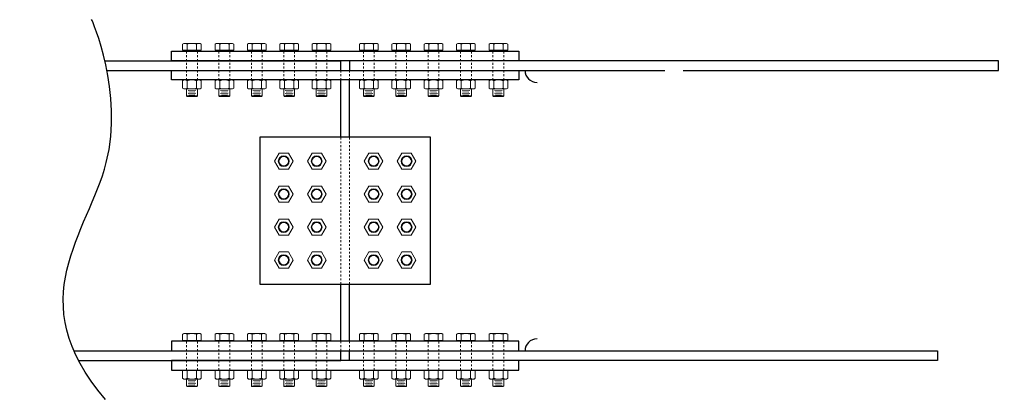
# Model space of a CAD drawing. Header units: millimetres. Extents: x -6949 to 305728, y -55091 to 76684.
# Drawn here: x 8957 to 10590, y -47400 to -46766 of the extents above; entities that cross this region are included whole.
import ezdxf

# ---------------------------------------------------------------- set-up
doc = ezdxf.new("R2010")
doc.units = ezdxf.units.MM
doc.linetypes.add('Tratto', pattern=[6.35, 3.175, -3.175])
doc.layers.add('bulloni', color=5, linetype='Continuous', lineweight=18)
doc.layers.add('tratteggio', color=7, linetype='Tratto', lineweight=15)

# ---------------------------------------------------------------- blocks, each defined once
blk = doc.blocks.new('*U152')
at = {"layer": 'bulloni'}
blk.add_lwpolyline([(-15.58845726812069, 0), (-7.794228634058527, -13.5), (7.794228634058527, -13.5), (15.58845726812069, 0), (7.794228634058527, 13.5), (-7.794228634058527, 13.5)], close=True, dxfattribs=at)
for radius in [9, 7.875]:
    blk.add_circle((3.637978807091713e-12, -7.275957614183426e-12), radius, dxfattribs=at)
blk = doc.blocks.new('*U153')
at = {"color": 0, "linetype": 'ByBlock', "lineweight": -2, "transparency": 16777216}
for p in [(0, 0), (55, 0), (-3.367778697655667e-15, -55.00000000000728), (55, -55.00000000000728), (-6.735557395311334e-15, -110.0000000000146), (54.99999999999999, -110.0000000000146), (-1.0103336092967e-14, -165.0000000000218), (54.99999999999999, -165.0000000000218)]:
    blk.add_blockref('*U152', p, dxfattribs=at)
blk = doc.blocks.new('*U154')
at = {"layer": 'bulloni'}
blk.add_lwpolyline([(-15.58845726812069, 0), (-7.794228634058527, -13.5), (7.794228634058527, -13.5), (15.58845726812069, 0), (7.794228634058527, 13.5), (-7.794228634058527, 13.5)], close=True, dxfattribs=at)
for radius in [9, 7.875]:
    blk.add_circle((3.637978807091713e-12, -7.275957614183426e-12), radius, dxfattribs=at)
blk = doc.blocks.new('*U155')
at = {"color": 0, "linetype": 'ByBlock', "lineweight": -2, "transparency": 16777216}
for p in [(0, 0), (55, 0), (-3.367778697655667e-15, -55.00000000000728), (55, -55.00000000000728), (-6.735557395311334e-15, -110.0000000000146), (54.99999999999999, -110.0000000000146), (-1.0103336092967e-14, -165.0000000000218), (54.99999999999999, -165.0000000000218)]:
    blk.add_blockref('*U154', p, dxfattribs=at)
blk = doc.blocks.new('*U156')
at = {"layer": 'bulloni'}
for p, q in [((-13.70000000000437, 44.31435235478421), (-15.58845726812433, 43.05795235478581)), ((-15.58845726812433, 43.05795235478581), (-15.58845726812433, 32.81435235478421)), ((15.58845726811705, 32.81435235478421), (-15.58845726812433, 32.81435235478421)), ((13.69999999999709, 44.31435235478421), (-13.70000000000437, 44.31435235478421)), ((-12.5, 32.81435235478421), (-12.5, 32.31435235478421)), ((-7.794228634062165, 32.81435235478421), (-7.794228634062165, 43.05795235478581)), ((7.794228634054889, 43.05795235478581), (7.794228634054889, 32.81435235478421)), ((12.5, 32.81435235478421), (12.5, 32.31435235478421)), ((13.69999999999709, 44.31435235478421), (15.58845726811705, 43.05795235478581)), ((15.58845726811705, 43.05795235478581), (15.58845726811705, 32.81435235478421)), ((12.5, 32.31435235478421), (-12.5, 32.31435235478421)), ((-13.69999999999709, -16.68564764661278), (-15.58845726812433, -17.94204764661845)), ((-15.58845726812433, -17.94204764661845), (-15.58845726812433, -30.42924764661439)), ((-13.69999999999709, -31.68564764661278), (-15.58845726812433, -30.42924764661439)), ((13.69999999999709, -16.68564764661278), (-13.69999999999709, -16.68564764661278)), ((13.69999999999709, -31.68564764661278), (-13.69999999999709, -31.68564764661278)), ((-9, -43.31435235478421), (-9, -31.68564764661278)), ((-7.794228634062165, -30.42924764661439), (-7.794228634062165, -17.94204764661845)), ((7.794228634054889, -17.94204764661845), (7.794228634054889, -30.42924764661439)), ((9, -43.31435235478421), (9, -31.68564764661278)), ((13.69999999999709, -16.68564764661278), (15.58845726811705, -17.94204764661845)), ((13.69999999999709, -31.68564764661278), (15.58845726811705, -30.42924764661439)), ((15.58845726811705, -17.94204764661845), (15.58845726811705, -30.42924764661439)), ((-8, -44.31435235478421), (-9, -43.31435235478421)), ((9, -43.31435235478421), (-9, -43.31435235478421)), ((8, -44.31435235478421), (-8, -44.31435235478421)), ((-6.5, -34.42050889637176), (6.5, -33.69341091300885)), ((-6.5, -39.42050889637176), (6.5, -38.69341091300885)), ((-5, -36.83661297521758), (5, -36.2773068341703)), ((-5, -41.83661297521758), (5, -41.2773068341703)), ((9, -43.31435235478421), (8, -44.31435235478421))]:
    blk.add_line(p, q, dxfattribs=at)
at = {"layer": 'bulloni', "linetype": 'Tratto'}
for points in [[(-9, -16.68564764661278), (-9, 31.31435235478421)], [(9, -16.68564764661278), (9, 31.31435235478421)]]:
    blk.add_lwpolyline(points, dxfattribs=at)
at = {"layer": 'bulloni'}
for centre, radius, start, end in [((-11.69134295108961, 37.64209791352187), 6.672254441261839, 54.26214708356834, 125.7378529164316), ((0, 19.50993458973971), 24.80441776504056, 71.68581878829671, 108.3141812117033), ((11.69134295108961, 37.64209791352187), 6.672254441261562, 54.26214708356834, 125.7378529164316), ((-10, 31.31435235478421), 1, 0, 90), ((10, 31.31435235478421), 1, 90, 180), ((-11.69134295108961, -23.35790208787512), 6.672254441261839, 54.26214708356834, 125.7378529164316), ((-11.69134295108961, -25.01339320535772), 6.672254441261839, 234.2621470835683, 305.7378529164317), ((0, -41.49006541165727), 24.80441776504056, 71.68581878829671, 108.3141812117033), ((0, -6.881229881575564), 24.80441776504056, 251.6858187882967, 288.3141812117033), ((11.69134295108961, -23.35790208787512), 6.672254441261562, 54.26214708356834, 125.7378529164316), ((11.69134295108961, -25.01339320535772), 6.672254441261562, 234.2621470835683, 305.7378529164317)]:
    blk.add_arc(centre, radius, start, end, dxfattribs=at)
blk = doc.blocks.new('*U157')
at = {"color": 0, "linetype": 'ByBlock', "lineweight": -2, "transparency": 16777216}
for p in [(0, 0), (54, 0), (108, 0), (162, 0), (216, 0)]:
    blk.add_blockref('*U156', p, dxfattribs=at)
blk = doc.blocks.new('*U158')
at = {"layer": 'bulloni'}
for p, q in [((-13.70000000000437, 44.31435235478421), (-15.58845726812433, 43.05795235478581)), ((-15.58845726812433, 43.05795235478581), (-15.58845726812433, 32.81435235478421)), ((15.58845726811705, 32.81435235478421), (-15.58845726812433, 32.81435235478421)), ((13.69999999999709, 44.31435235478421), (-13.70000000000437, 44.31435235478421)), ((-12.5, 32.81435235478421), (-12.5, 32.31435235478421)), ((-7.794228634062165, 32.81435235478421), (-7.794228634062165, 43.05795235478581)), ((7.794228634054889, 43.05795235478581), (7.794228634054889, 32.81435235478421)), ((12.5, 32.81435235478421), (12.5, 32.31435235478421)), ((13.69999999999709, 44.31435235478421), (15.58845726811705, 43.05795235478581)), ((15.58845726811705, 43.05795235478581), (15.58845726811705, 32.81435235478421)), ((12.5, 32.31435235478421), (-12.5, 32.31435235478421)), ((-13.69999999999709, -16.68564764661278), (-15.58845726812433, -17.94204764661845)), ((-15.58845726812433, -17.94204764661845), (-15.58845726812433, -30.42924764661439)), ((-13.69999999999709, -31.68564764661278), (-15.58845726812433, -30.42924764661439)), ((13.69999999999709, -16.68564764661278), (-13.69999999999709, -16.68564764661278)), ((13.69999999999709, -31.68564764661278), (-13.69999999999709, -31.68564764661278)), ((-9, -43.31435235478421), (-9, -31.68564764661278)), ((-7.794228634062165, -30.42924764661439), (-7.794228634062165, -17.94204764661845)), ((7.794228634054889, -17.94204764661845), (7.794228634054889, -30.42924764661439)), ((9, -43.31435235478421), (9, -31.68564764661278)), ((13.69999999999709, -16.68564764661278), (15.58845726811705, -17.94204764661845)), ((13.69999999999709, -31.68564764661278), (15.58845726811705, -30.42924764661439)), ((15.58845726811705, -17.94204764661845), (15.58845726811705, -30.42924764661439)), ((-8, -44.31435235478421), (-9, -43.31435235478421)), ((9, -43.31435235478421), (-9, -43.31435235478421)), ((8, -44.31435235478421), (-8, -44.31435235478421)), ((-6.5, -34.42050889637176), (6.5, -33.69341091300885)), ((-6.5, -39.42050889637176), (6.5, -38.69341091300885)), ((-5, -36.83661297521758), (5, -36.2773068341703)), ((-5, -41.83661297521758), (5, -41.2773068341703)), ((9, -43.31435235478421), (8, -44.31435235478421))]:
    blk.add_line(p, q, dxfattribs=at)
at = {"layer": 'bulloni', "linetype": 'Tratto'}
for points in [[(-9, -16.68564764661278), (-9, 31.31435235478421)], [(9, -16.68564764661278), (9, 31.31435235478421)]]:
    blk.add_lwpolyline(points, dxfattribs=at)
at = {"layer": 'bulloni'}
for centre, radius, start, end in [((-11.69134295108961, 37.64209791352187), 6.672254441261839, 54.26214708356834, 125.7378529164316), ((0, 19.50993458973971), 24.80441776504056, 71.68581878829671, 108.3141812117033), ((11.69134295108961, 37.64209791352187), 6.672254441261562, 54.26214708356834, 125.7378529164316), ((-10, 31.31435235478421), 1, 0, 90), ((10, 31.31435235478421), 1, 90, 180), ((-11.69134295108961, -23.35790208787512), 6.672254441261839, 54.26214708356834, 125.7378529164316), ((-11.69134295108961, -25.01339320535772), 6.672254441261839, 234.2621470835683, 305.7378529164317), ((0, -41.49006541165727), 24.80441776504056, 71.68581878829671, 108.3141812117033), ((0, -6.881229881575564), 24.80441776504056, 251.6858187882967, 288.3141812117033), ((11.69134295108961, -23.35790208787512), 6.672254441261562, 54.26214708356834, 125.7378529164316), ((11.69134295108961, -25.01339320535772), 6.672254441261562, 234.2621470835683, 305.7378529164317)]:
    blk.add_arc(centre, radius, start, end, dxfattribs=at)
blk = doc.blocks.new('*U159')
at = {"color": 0, "linetype": 'ByBlock', "lineweight": -2, "transparency": 16777216}
for p in [(0, 0), (54, 0), (108, 0), (162, 0), (216, 0)]:
    blk.add_blockref('*U158', p, dxfattribs=at)
blk = doc.blocks.new('*U161')
at = {"layer": 'bulloni'}
for p, q in [((-13.70000000000437, 44.31435235478421), (-15.58845726812433, 43.05795235478581)), ((-15.58845726812433, 43.05795235478581), (-15.58845726812433, 32.81435235478421)), ((15.58845726811705, 32.81435235478421), (-15.58845726812433, 32.81435235478421)), ((13.69999999999709, 44.31435235478421), (-13.70000000000437, 44.31435235478421)), ((-12.5, 32.81435235478421), (-12.5, 32.31435235478421)), ((-7.794228634062165, 32.81435235478421), (-7.794228634062165, 43.05795235478581)), ((7.794228634054889, 43.05795235478581), (7.794228634054889, 32.81435235478421)), ((12.5, 32.81435235478421), (12.5, 32.31435235478421)), ((13.69999999999709, 44.31435235478421), (15.58845726811705, 43.05795235478581)), ((15.58845726811705, 43.05795235478581), (15.58845726811705, 32.81435235478421)), ((12.5, 32.31435235478421), (-12.5, 32.31435235478421)), ((-13.69999999999709, -16.68564764661278), (-15.58845726812433, -17.94204764661845)), ((-15.58845726812433, -17.94204764661845), (-15.58845726812433, -30.42924764661439)), ((-13.69999999999709, -31.68564764661278), (-15.58845726812433, -30.42924764661439)), ((13.69999999999709, -16.68564764661278), (-13.69999999999709, -16.68564764661278)), ((13.69999999999709, -31.68564764661278), (-13.69999999999709, -31.68564764661278)), ((-9, -43.31435235478421), (-9, -31.68564764661278)), ((-7.794228634062165, -30.42924764661439), (-7.794228634062165, -17.94204764661845)), ((7.794228634054889, -17.94204764661845), (7.794228634054889, -30.42924764661439)), ((9, -43.31435235478421), (9, -31.68564764661278)), ((13.69999999999709, -16.68564764661278), (15.58845726811705, -17.94204764661845)), ((13.69999999999709, -31.68564764661278), (15.58845726811705, -30.42924764661439)), ((15.58845726811705, -17.94204764661845), (15.58845726811705, -30.42924764661439)), ((-8, -44.31435235478421), (-9, -43.31435235478421)), ((9, -43.31435235478421), (-9, -43.31435235478421)), ((8, -44.31435235478421), (-8, -44.31435235478421)), ((-6.5, -34.42050889637176), (6.5, -33.69341091300885)), ((-6.5, -39.42050889637176), (6.5, -38.69341091300885)), ((-5, -36.83661297521758), (5, -36.2773068341703)), ((-5, -41.83661297521758), (5, -41.2773068341703)), ((9, -43.31435235478421), (8, -44.31435235478421))]:
    blk.add_line(p, q, dxfattribs=at)
at = {"layer": 'bulloni', "linetype": 'Tratto'}
for points in [[(-9, -16.68564764661278), (-9, 31.31435235478421)], [(9, -16.68564764661278), (9, 31.31435235478421)]]:
    blk.add_lwpolyline(points, dxfattribs=at)
at = {"layer": 'bulloni'}
for centre, radius, start, end in [((-11.69134295108961, 37.64209791352187), 6.672254441261839, 54.26214708356834, 125.7378529164316), ((0, 19.50993458973971), 24.80441776504056, 71.68581878829671, 108.3141812117033), ((11.69134295108961, 37.64209791352187), 6.672254441261562, 54.26214708356834, 125.7378529164316), ((-10, 31.31435235478421), 1, 0, 90), ((10, 31.31435235478421), 1, 90, 180), ((-11.69134295108961, -23.35790208787512), 6.672254441261839, 54.26214708356834, 125.7378529164316), ((-11.69134295108961, -25.01339320535772), 6.672254441261839, 234.2621470835683, 305.7378529164317), ((0, -41.49006541165727), 24.80441776504056, 71.68581878829671, 108.3141812117033), ((0, -6.881229881575564), 24.80441776504056, 251.6858187882967, 288.3141812117033), ((11.69134295108961, -23.35790208787512), 6.672254441261562, 54.26214708356834, 125.7378529164316), ((11.69134295108961, -25.01339320535772), 6.672254441261562, 234.2621470835683, 305.7378529164317)]:
    blk.add_arc(centre, radius, start, end, dxfattribs=at)
blk = doc.blocks.new('*U162')
at = {"color": 0, "linetype": 'ByBlock', "lineweight": -2, "transparency": 16777216}
for p in [(0, 0), (54, 0), (108, 0), (162, 0), (216, 0)]:
    blk.add_blockref('*U161', p, dxfattribs=at)
blk = doc.blocks.new('*U163')
at = {"layer": 'bulloni'}
for p, q in [((-13.70000000000437, 44.31435235478421), (-15.58845726812433, 43.05795235478581)), ((-15.58845726812433, 43.05795235478581), (-15.58845726812433, 32.81435235478421)), ((15.58845726811705, 32.81435235478421), (-15.58845726812433, 32.81435235478421)), ((13.69999999999709, 44.31435235478421), (-13.70000000000437, 44.31435235478421)), ((-12.5, 32.81435235478421), (-12.5, 32.31435235478421)), ((-7.794228634062165, 32.81435235478421), (-7.794228634062165, 43.05795235478581)), ((7.794228634054889, 43.05795235478581), (7.794228634054889, 32.81435235478421)), ((12.5, 32.81435235478421), (12.5, 32.31435235478421)), ((13.69999999999709, 44.31435235478421), (15.58845726811705, 43.05795235478581)), ((15.58845726811705, 43.05795235478581), (15.58845726811705, 32.81435235478421)), ((12.5, 32.31435235478421), (-12.5, 32.31435235478421)), ((-13.69999999999709, -16.68564764661278), (-15.58845726812433, -17.94204764661845)), ((-15.58845726812433, -17.94204764661845), (-15.58845726812433, -30.42924764661439)), ((-13.69999999999709, -31.68564764661278), (-15.58845726812433, -30.42924764661439)), ((13.69999999999709, -16.68564764661278), (-13.69999999999709, -16.68564764661278)), ((13.69999999999709, -31.68564764661278), (-13.69999999999709, -31.68564764661278)), ((-9, -43.31435235478421), (-9, -31.68564764661278)), ((-7.794228634062165, -30.42924764661439), (-7.794228634062165, -17.94204764661845)), ((7.794228634054889, -17.94204764661845), (7.794228634054889, -30.42924764661439)), ((9, -43.31435235478421), (9, -31.68564764661278)), ((13.69999999999709, -16.68564764661278), (15.58845726811705, -17.94204764661845)), ((13.69999999999709, -31.68564764661278), (15.58845726811705, -30.42924764661439)), ((15.58845726811705, -17.94204764661845), (15.58845726811705, -30.42924764661439)), ((-8, -44.31435235478421), (-9, -43.31435235478421)), ((9, -43.31435235478421), (-9, -43.31435235478421)), ((8, -44.31435235478421), (-8, -44.31435235478421)), ((-6.5, -34.42050889637176), (6.5, -33.69341091300885)), ((-6.5, -39.42050889637176), (6.5, -38.69341091300885)), ((-5, -36.83661297521758), (5, -36.2773068341703)), ((-5, -41.83661297521758), (5, -41.2773068341703)), ((9, -43.31435235478421), (8, -44.31435235478421))]:
    blk.add_line(p, q, dxfattribs=at)
at = {"layer": 'bulloni', "linetype": 'Tratto'}
for points in [[(-9, -16.68564764661278), (-9, 31.31435235478421)], [(9, -16.68564764661278), (9, 31.31435235478421)]]:
    blk.add_lwpolyline(points, dxfattribs=at)
at = {"layer": 'bulloni'}
for centre, radius, start, end in [((-11.69134295108961, 37.64209791352187), 6.672254441261839, 54.26214708356834, 125.7378529164316), ((0, 19.50993458973971), 24.80441776504056, 71.68581878829671, 108.3141812117033), ((11.69134295108961, 37.64209791352187), 6.672254441261562, 54.26214708356834, 125.7378529164316), ((-10, 31.31435235478421), 1, 0, 90), ((10, 31.31435235478421), 1, 90, 180), ((-11.69134295108961, -23.35790208787512), 6.672254441261839, 54.26214708356834, 125.7378529164316), ((-11.69134295108961, -25.01339320535772), 6.672254441261839, 234.2621470835683, 305.7378529164317), ((0, -41.49006541165727), 24.80441776504056, 71.68581878829671, 108.3141812117033), ((0, -6.881229881575564), 24.80441776504056, 251.6858187882967, 288.3141812117033), ((11.69134295108961, -23.35790208787512), 6.672254441261562, 54.26214708356834, 125.7378529164316), ((11.69134295108961, -25.01339320535772), 6.672254441261562, 234.2621470835683, 305.7378529164317)]:
    blk.add_arc(centre, radius, start, end, dxfattribs=at)
blk = doc.blocks.new('*U160')
at = {"color": 0, "linetype": 'ByBlock', "lineweight": -2, "transparency": 16777216}
for p in [(0, 0), (54, 0), (108, 0), (162, 0), (216, 0)]:
    blk.add_blockref('*U163', p, dxfattribs=at)

msp = doc.modelspace()

# ---------------------------------------------------------------- linework, layer by layer
for points in [[(9789.844580764608, -46834.86855975778), (9210.85929733942, -46834.86855975778), (9210.85929733942, -46818.86855975731), (9789.844580764608, -46818.86855975731)], [(9789.844580764608, -46866.86855975871), (9210.85929733942, -46866.86855975871), (9210.85929733942, -46850.86855975824), (9789.844580764608, -46850.86855975824)], [(9642.859297339406, -46962.36855975801), (9357.844580764615, -46962.36855975801), (9357.844580764615, -47207.36855975801), (9642.859297339406, -47207.36855975801)], [(9789.844580764608, -47302.86855975731), (9210.85929733942, -47302.86855975731), (9210.85929733942, -47318.86855975778), (9789.844580764608, -47318.86855975778)], [(9789.844580764608, -47334.86855975824), (9210.85929733942, -47334.86855975824), (9210.85929733942, -47350.86855975871), (9789.844580764608, -47350.86855975871)]]:
    msp.add_lwpolyline(points, close=True)
for points in [[(9099.48434003105, -46834.86855975778), (9492.844580764615, -46834.86855975778)], [(9492.844580764615, -46850.86855975824), (9492.844580764615, -46834.86855975778)], [(10064.12361546773, -46850.86855975824), (10589.86261812025, -46850.86855975824), (10589.86261812025, -46834.86855975778), (9507.844580766628, -46834.86855975778), (9507.844580766628, -46850.86855975824), (10033.58358341915, -46850.86855975824)], [(9102.94069246864, -46850.86855975824), (9492.844580764615, -46850.86855975824)], [(9492.844580764615, -46962.36855975801), (9492.844580764615, -46866.86855975871)], [(9507.844580764615, -46962.36855975801), (9507.844580764615, -46866.86855975871)], [(9492.844580764615, -47302.86855975731), (9492.844580764615, -47207.36855975801)], [(9507.844580764615, -47302.86855975731), (9507.844580764615, -47207.36855975801)], [(9047.820660773405, -47318.86855975778), (9492.844580764615, -47318.86855975778)], [(9492.844580764615, -47334.86855975824), (9492.844580764615, -47318.86855975778)], [(10074.9534045543, -47318.86855975734), (10488.24211248906, -47318.86855975737), (10488.24211248906, -47334.86855975784), (9507.844580764615, -47334.86855975778), (9507.844580764615, -47318.86855975731), (10074.9534045543, -47318.86855975734)], [(9507.844580764615, -47334.86855975778), (9507.844580764615, -47318.86855975778)], [(9055.455240362155, -47334.86855975824), (9492.844580764615, -47334.86855975824)]]:
    msp.add_lwpolyline(points)
for centre, start, end in [((9820.353599441512, -46850.86855975928), 180, 270), ((9820.353599441512, -47318.86855975629), 90, 180)]:
    msp.add_arc(centre, 20, start, end)
msp.add_open_spline([(9100.49072321149, -47399.86409037102), (8957.324904999401, -47233.91455082553), (9186.49839471259, -47009.57132989205), (9077.513180096397, -46766.07858079592), (9077.513180096397, -46766.07858079592)], degree=3)
at = {"layer": 'tratteggio'}
for points in [[(9492.844580764615, -46866.86855975871), (9492.844580764615, -46850.86855975824)], [(9507.844580764615, -46866.86855975871), (9507.844580764615, -46850.86855975824)], [(9492.844580764615, -47207.36855975801), (9492.844580764615, -46962.36855975801)], [(9507.844580764615, -47207.36855975801), (9507.844580764615, -46962.36855975801)], [(9492.844580764615, -47302.86855975686), (9492.844580764615, -47318.86855975733)], [(9507.844580764615, -47302.86855975686), (9507.844580764615, -47318.86855975733)]]:
    msp.add_lwpolyline(points, dxfattribs=at)

# ---------------------------------------------------------------- block references
for name, p in [('*U159', (9244.859297339406, -46850.1829121121)), ('*U155', (9397.844580764611, -47002.368559758)), ('*U160', (9244.859297339406, -47334.1829121121))]:
    msp.add_blockref(name, p)
at = {"xscale": -1}
for name, p in [('*U157', (9755.844580764615, -46850.1829121121)), ('*U153', (9602.85929733941, -47002.368559758)), ('*U162', (9755.844580764615, -47334.1829121121))]:
    msp.add_blockref(name, p, dxfattribs=at)

doc.saveas('drawing.dxf')
